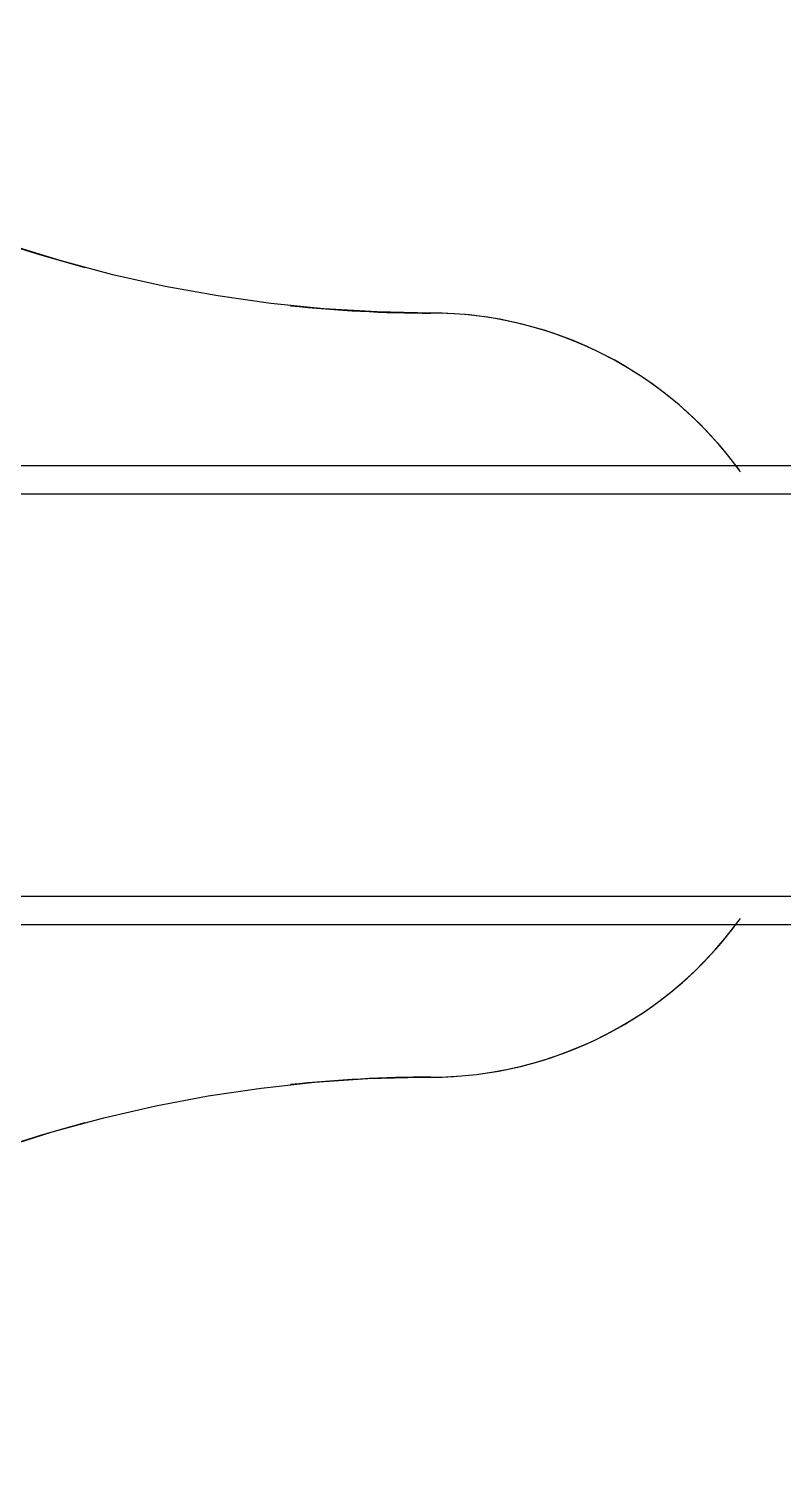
# Model space of a CAD drawing. Extents: x 6433 to 75181, y -2986 to 56414.
# Drawn here: x 39711.9 to 39774.7, y 6340.6 to 6460.3 of the extents above; entities that cross this region are included whole.
import ezdxf

# ---------------------------------------------------------------- set-up
doc = ezdxf.new("R2010")
doc.units = 0
doc.header["$MEASUREMENT"] = 0
doc.layers.add('A-Equipment', color=1, linetype='CONTINUOUS')

msp = doc.modelspace()

# ---------------------------------------------------------------- linework, layer by layer
at = {"layer": 'A-Equipment'}
for p, q in [((39714.65, 6440.96), (39710.4, 6442.28)), ((39718.95, 6439.82), (39714.65, 6440.96)), ((39723.29, 6438.85), (39718.95, 6439.82)), ((39727.67, 6438.05), (39723.29, 6438.85)), ((39732.08, 6437.43), (39727.67, 6438.05)), ((39736.5, 6436.99), (39732.08, 6437.43)), ((39740.94, 6436.72), (39736.5, 6436.99)), ((39745.39, 6436.63), (39740.94, 6436.72)), ((39746.08, 6436.63), (39745.39, 6436.63)), ((39747.35, 6436.57), (39746.08, 6436.63)), ((39748.61, 6436.47), (39747.35, 6436.57)), ((39749.87, 6436.32), (39748.61, 6436.47)), ((39751.13, 6436.11), (39749.87, 6436.32)), ((39752.37, 6435.86), (39751.13, 6436.11)), ((39753.6, 6435.55), (39752.37, 6435.86)), ((39754.82, 6435.2), (39753.6, 6435.55)), ((39756.03, 6434.8), (39754.82, 6435.2)), ((39757.22, 6434.35), (39756.03, 6434.8)), ((39758.39, 6433.85), (39757.22, 6434.35)), ((39759.53, 6433.31), (39758.39, 6433.85)), ((39760.66, 6432.72), (39759.53, 6433.31)), ((39761.76, 6432.09), (39760.66, 6432.72)), ((39762.83, 6431.41), (39761.76, 6432.09)), ((39763.88, 6430.69), (39762.83, 6431.41)), ((39764.9, 6429.93), (39763.88, 6430.69)), ((39765.89, 6429.13), (39764.9, 6429.93)), ((39766.84, 6428.3), (39765.89, 6429.13)), ((39767.76, 6427.42), (39766.84, 6428.3)), ((39768.64, 6426.51), (39767.76, 6427.42)), ((39769.49, 6425.56), (39768.64, 6426.51)), ((39770.29, 6424.58), (39769.49, 6425.56)), ((39771.06, 6423.57), (39770.29, 6424.58)), ((39782.13, 6423.93), (39704.68, 6423.93)), ((40277.69, 6421.58), (39705.28, 6421.58)), ((39705.28, 6388.18), (40277.69, 6388.18)), ((39704.68, 6385.83), (39782.13, 6385.83)), ((39769.86, 6384.65), (39770.65, 6385.65)), ((39768.17, 6382.76), (39769.03, 6383.69)), ((39769.03, 6383.69), (39769.86, 6384.65)), ((39767.27, 6381.87), (39768.17, 6382.76)), ((39766.33, 6381.01), (39767.27, 6381.87)), ((39764.35, 6379.42), (39765.36, 6380.19)), ((39765.36, 6380.19), (39766.33, 6381.01)), ((39763.32, 6378.68), (39764.35, 6379.42)), ((39761.17, 6377.33), (39762.26, 6377.98)), ((39762.26, 6377.98), (39763.32, 6378.68)), ((39758.92, 6376.16), (39760.05, 6376.72)), ((39760.05, 6376.72), (39761.17, 6377.33)), ((39755.38, 6374.74), (39756.58, 6375.17)), ((39756.58, 6375.17), (39757.76, 6375.64)), ((39757.76, 6375.64), (39758.92, 6376.16)), ((39751.7, 6373.77), (39752.94, 6374.04)), ((39752.94, 6374.04), (39754.17, 6374.37)), ((39754.17, 6374.37), (39755.38, 6374.74)), ((39735.71, 6372.71), (39740.14, 6373.01)), ((39740.14, 6373.01), (39744.59, 6373.13)), ((39744.59, 6373.13), (39745.39, 6373.13)), ((39745.39, 6373.13), (39746.66, 6373.16)), ((39746.66, 6373.16), (39747.93, 6373.23)), ((39747.93, 6373.23), (39749.19, 6373.36)), ((39749.19, 6373.36), (39750.45, 6373.54)), ((39750.45, 6373.54), (39751.7, 6373.77)), ((39722.51, 6370.75), (39726.88, 6371.58)), ((39726.88, 6371.58), (39731.28, 6372.23)), ((39731.28, 6372.23), (39735.71, 6372.71)), ((39718.18, 6369.75), (39722.51, 6370.75)), ((39713.88, 6368.58), (39718.18, 6369.75)), ((39709.64, 6367.23), (39713.88, 6368.58))]:
    msp.add_line(p, q, dxfattribs=at)
for centre, radius, start, end in [((39745.39, 6547.86), 111.23, 231.9663, 255), ((39745.39, 6547.86), 111.23, 263.9741, 270), ((39745.39, 6404.88), 31.75, 35.7619, 90), ((39745.39, 6404.88), 31.75, 270, 324.2381), ((39745.39, 6261.9), 111.23, 90, 96.0259), ((39745.39, 6261.9), 111.23, 105, 135)]:
    msp.add_arc(centre, radius, start, end, dxfattribs=at)

doc.saveas('drawing.dxf')
